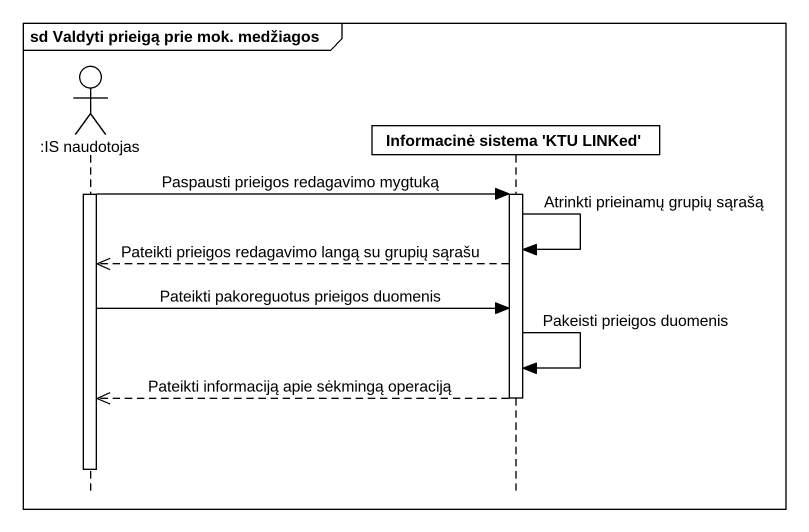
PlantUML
@startuml
mainframe sd Valdyti prieigą prie mok. medžiagos
hide footbox
actor ":IS naudotojas" as IS_naudotojas
participant "Informacinė sistema 'KTU LINKed'" as Informacinė_sistema_KTU

activate IS_naudotojas
IS_naudotojas -> Informacinė_sistema_KTU : Paspausti prieigos redagavimo mygtuką
activate Informacinė_sistema_KTU
Informacinė_sistema_KTU -> Informacinė_sistema_KTU : Atrinkti prieinamų grupių sąrašą
Informacinė_sistema_KTU -->> IS_naudotojas : Pateikti prieigos redagavimo langą su grupių sąrašu
IS_naudotojas -> Informacinė_sistema_KTU : Pateikti pakoreguotus prieigos duomenis
Informacinė_sistema_KTU -> Informacinė_sistema_KTU : Pakeisti prieigos duomenis
Informacinė_sistema_KTU -->> IS_naudotojas : Pateikti informaciją apie sėkmingą operaciją
deactivate Informacinė_sistema_KTU
deactivate IS_naudotojas
@enduml
